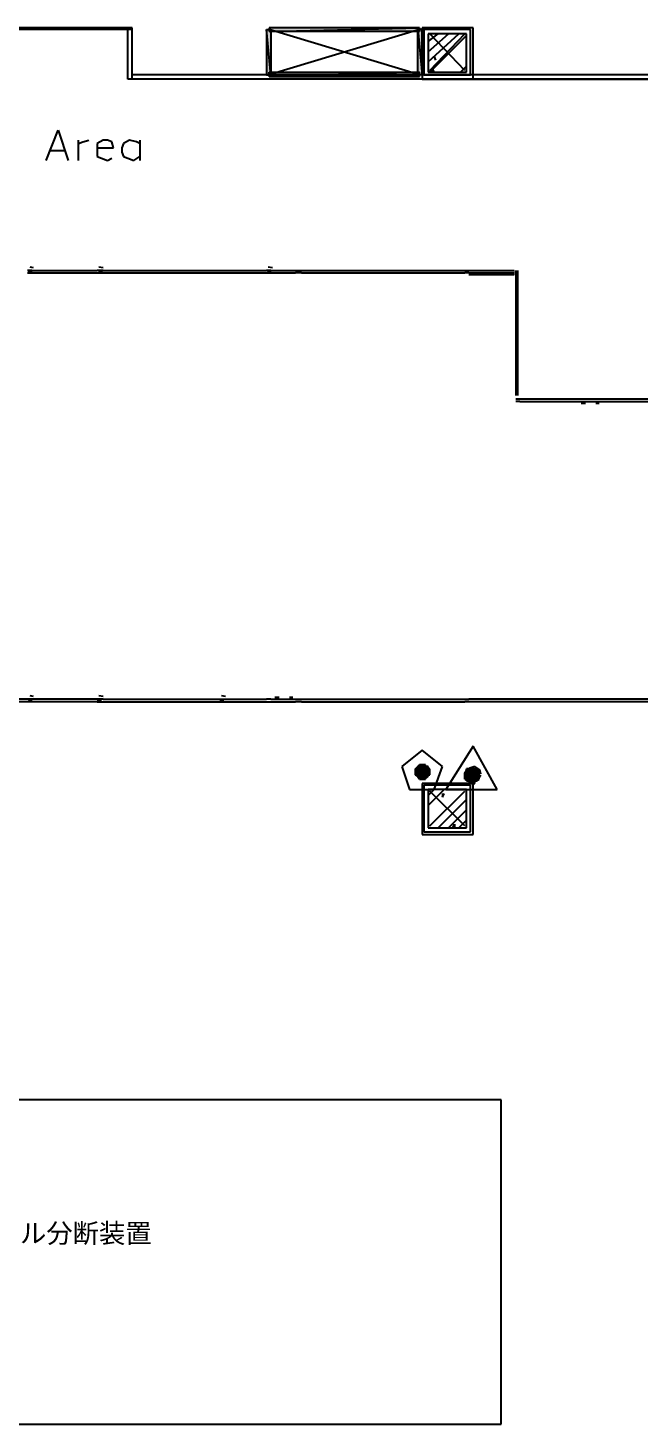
# Model space of a CAD drawing. Header units: millimetres. Extents: x 5 to 415, y 48 to 251.
# Drawn here: x 346.15 to 358.83, y 183.99 to 212.94 of the extents above; entities that cross this region are included whole.
import ezdxf

# ---------------------------------------------------------------- set-up
doc = ezdxf.new("R2010")
doc.units = ezdxf.units.MM
for name, color, linetype in [('H', 7, 'Continuous'), ('P', 7, 'Continuous'), ('T', 7, 'Continuous')]:
    doc.layers.add(name, color=color, linetype=linetype)

msp = doc.modelspace()

# ---------------------------------------------------------------- hatches: boundary and pattern name
at = {"layer": 'H', "linetype": 'Continuous'}
for points in [[(351.12, 211.967), (351.12, 212.901), (351.19, 212.901), (351.19, 211.967), (351.12, 211.967)], [(351.155, 212.848), (351.155, 212.937), (354.295, 212.937), (354.295, 212.848), (351.155, 212.848)], [(354.242, 211.967), (354.242, 212.901), (354.33, 212.901), (354.33, 211.967), (354.242, 211.967)], [(351.155, 211.914), (351.155, 212.002), (354.295, 212.002), (354.295, 211.914), (351.155, 211.914)], [(354.207, 197.573), (354.242, 197.608), (354.453, 197.608), (354.453, 197.573), (354.207, 197.573)], [(354.207, 197.538), (354.207, 197.573), (354.506, 197.573), (354.506, 197.538), (354.207, 197.538)], [(354.207, 197.485), (354.207, 197.538), (354.506, 197.538), (354.506, 197.485), (354.207, 197.485)], [(354.207, 197.45), (354.207, 197.485), (354.506, 197.485), (354.506, 197.45), (354.207, 197.45)], [(354.242, 197.397), (354.207, 197.45), (354.453, 197.45), (354.453, 197.397), (354.242, 197.397)], [(354.242, 197.608), (354.295, 197.661), (354.418, 197.661), (354.418, 197.608), (354.242, 197.608)], [(355.212, 197.485), (355.265, 197.538), (355.512, 197.538), (355.512, 197.485), (355.212, 197.485)], [(355.212, 197.45), (355.212, 197.485), (355.512, 197.485), (355.512, 197.45), (355.212, 197.45)], [(355.212, 197.397), (355.212, 197.45), (355.512, 197.45), (355.512, 197.397), (355.212, 197.397)], [(355.265, 197.538), (355.265, 197.573), (355.477, 197.573), (355.477, 197.538), (355.265, 197.538)], [(354.295, 197.362), (354.242, 197.397), (354.418, 197.397), (354.418, 197.362), (354.295, 197.362)], [(355.212, 197.362), (355.212, 197.397), (355.512, 197.397), (355.512, 197.362), (355.212, 197.362)], [(355.265, 197.309), (355.265, 197.362), (355.512, 197.362), (355.477, 197.309), (355.265, 197.309)], [(355.353, 197.273), (355.3, 197.309), (355.424, 197.309), (355.424, 197.273), (355.353, 197.273)]]:
    msp.add_hatch(color=256, dxfattribs=at).paths.add_polyline_path(points)

# ---------------------------------------------------------------- linework, layer by layer
at = {"layer": 'P'}
for points in [[(348.315, 212.937), (341.154, 212.937)], [(348.315, 212.901), (341.154, 212.901)], [(348.227, 211.878), (348.227, 212.937)], [(348.315, 211.878), (348.315, 212.937)], [(348.315, 211.878), (348.315, 212.901)], [(351.19, 211.967), (351.102, 212.901)], [(351.102, 212.901), (351.102, 211.967)], [(351.19, 211.967), (351.102, 212.901)], [(351.102, 212.901), (351.19, 212.901)], [(351.155, 212.937), (351.155, 212.866)], [(351.155, 212.866), (354.277, 212.937)], [(354.277, 212.937), (351.155, 212.937)], [(351.155, 212.866), (354.277, 212.937)], [(354.277, 211.967), (351.155, 212.901)], [(354.277, 212.901), (351.155, 211.967)], [(354.277, 212.866), (351.155, 212.866)], [(351.19, 212.901), (351.19, 211.967)], [(354.33, 212.901), (354.242, 212.901)], [(354.242, 212.901), (354.33, 211.967)], [(354.242, 212.901), (354.33, 211.967)], [(354.242, 211.967), (354.242, 212.901)], [(354.277, 212.937), (354.277, 212.866)], [(354.33, 212.937), (354.33, 211.878)], [(355.388, 212.937), (354.33, 212.937)], [(354.33, 212.901), (354.33, 211.878)], [(354.33, 211.967), (354.33, 212.901)], [(354.365, 211.967), (354.365, 212.937)], [(354.365, 212.901), (354.365, 211.967)], [(355.335, 212.901), (354.365, 212.901)], [(354.453, 212.654), (354.665, 212.813)], [(354.453, 212.443), (354.877, 212.813)], [(354.453, 212.231), (355.088, 212.813)], [(355.247, 212.813), (354.453, 212.813)], [(354.453, 212.813), (354.453, 212.019)], [(355.212, 212.055), (354.489, 212.813)], [(354.489, 212.055), (355.212, 212.813)], [(354.489, 212.019), (355.247, 212.778)], [(355.247, 212.019), (355.247, 212.813)], [(355.335, 211.967), (355.335, 212.901)], [(355.388, 211.878), (355.388, 212.937)], [(354.612, 212.266), (354.577, 212.355)], [(367.489, 211.967), (348.315, 211.967)], [(351.102, 211.967), (351.19, 211.967)], [(354.277, 212.019), (351.155, 211.931)], [(354.277, 212.019), (351.155, 211.931)], [(351.155, 211.931), (351.155, 212.019)], [(351.155, 212.019), (354.277, 212.019)], [(351.155, 211.931), (354.277, 211.931)], [(354.33, 211.967), (354.242, 211.967)], [(354.277, 211.931), (354.277, 212.019)], [(362.832, 211.967), (354.365, 211.967)], [(354.365, 211.967), (355.335, 211.967)], [(354.453, 212.019), (355.247, 212.019)], [(354.577, 212.055), (354.489, 212.019)], [(355.124, 212.019), (355.247, 212.143)], [(367.489, 211.878), (348.227, 211.878)], [(354.33, 211.878), (362.832, 211.878)], [(354.33, 211.878), (355.388, 211.878)], [(346.534, 210.185), (346.781, 210.82)], [(346.781, 210.82), (346.992, 210.185)], [(347.204, 210.185), (347.204, 210.608)], [(347.204, 210.538), (347.292, 210.573)], [(347.204, 210.45), (347.204, 210.538)], [(347.292, 210.573), (347.416, 210.608)], [(347.715, 210.608), (347.592, 210.538)], [(347.592, 210.538), (347.592, 210.45)], [(347.592, 210.45), (347.927, 210.45)], [(347.592, 210.45), (347.592, 210.361)], [(347.804, 210.608), (347.715, 210.608)], [(347.892, 210.573), (347.804, 210.608)], [(347.927, 210.45), (347.892, 210.573)], [(348.139, 210.538), (348.103, 210.45)], [(348.103, 210.45), (348.103, 210.361)], [(348.262, 210.608), (348.139, 210.538)], [(348.403, 210.573), (348.262, 210.608)], [(348.474, 210.538), (348.403, 210.573)], [(348.474, 210.608), (348.474, 210.185)], [(346.622, 210.397), (346.922, 210.397)], [(347.592, 210.361), (347.592, 210.273)], [(347.592, 210.273), (347.68, 210.238)], [(347.68, 210.238), (347.804, 210.185)], [(347.804, 210.185), (347.892, 210.238)], [(348.103, 210.361), (348.139, 210.273)], [(348.139, 210.273), (348.227, 210.238)], [(348.227, 210.238), (348.35, 210.185)], [(348.35, 210.185), (348.474, 210.273)], [(346.234, 207.91), (346.146, 207.91)], [(346.146, 207.857), (346.234, 207.857)], [(346.163, 207.892), (346.234, 207.874)], [(346.269, 207.963), (346.198, 207.98)], [(346.234, 207.91), (347.592, 207.91)], [(346.234, 207.857), (347.592, 207.857)], [(347.715, 207.91), (347.592, 207.91)], [(347.592, 207.857), (347.715, 207.857)], [(347.715, 207.963), (347.627, 207.98)], [(347.627, 207.874), (347.698, 207.892)], [(347.715, 207.91), (351.102, 207.91)], [(347.715, 207.857), (351.102, 207.857)], [(351.19, 207.91), (351.102, 207.91)], [(351.102, 207.857), (351.19, 207.857)], [(351.12, 207.892), (351.19, 207.874)], [(351.226, 207.963), (351.137, 207.98)], [(351.19, 207.91), (351.702, 207.91)], [(351.19, 207.857), (351.702, 207.857)], [(351.702, 207.91), (351.825, 207.91)], [(351.825, 207.857), (351.702, 207.857)], [(351.825, 207.91), (355.212, 207.91)], [(351.825, 207.857), (355.212, 207.857)], [(355.212, 207.91), (355.3, 207.91)], [(355.3, 207.857), (355.212, 207.857)], [(355.3, 207.91), (356.235, 207.91)], [(355.3, 207.857), (356.235, 207.857)], [(356.27, 207.821), (356.27, 207.91)], [(356.306, 207.91), (356.306, 207.821)], [(356.235, 207.821), (355.3, 207.821)], [(356.27, 207.821), (356.27, 205.317)], [(356.306, 207.821), (356.306, 205.317)], [(356.27, 205.246), (356.358, 205.246)], [(356.358, 205.246), (359.145, 205.246)], [(356.358, 205.193), (356.27, 205.193)], [(356.358, 205.193), (359.145, 205.193)], [(357.628, 205.193), (357.717, 205.193)], [(357.628, 205.158), (357.717, 205.158)], [(357.928, 205.193), (357.999, 205.193)], [(357.928, 205.158), (357.999, 205.158)], [(347.592, 199.02), (344.805, 199.02)], [(347.592, 198.967), (344.805, 198.967)], [(346.163, 199.002), (346.234, 198.984)], [(346.269, 199.073), (346.198, 199.09)], [(347.715, 199.02), (347.592, 199.02)], [(347.592, 199.002), (347.68, 198.984)], [(347.592, 198.967), (347.715, 198.967)], [(347.715, 199.073), (347.627, 199.09)], [(347.715, 199.02), (351.102, 199.02)], [(347.715, 198.967), (351.102, 198.967)], [(350.132, 199.002), (350.22, 198.984)], [(350.255, 199.073), (350.167, 199.09)], [(351.19, 199.02), (351.102, 199.02)], [(351.102, 198.967), (351.19, 198.967)], [(351.19, 199.02), (351.702, 199.02)], [(351.19, 198.967), (351.702, 198.967)], [(351.367, 199.055), (351.278, 199.055)], [(351.367, 199.02), (351.278, 199.02)], [(351.649, 199.055), (351.578, 199.055)], [(351.649, 199.02), (351.578, 199.02)], [(351.702, 199.02), (351.825, 199.02)], [(351.825, 198.967), (351.702, 198.967)], [(351.825, 199.02), (355.212, 199.02)], [(351.825, 198.967), (355.212, 198.967)], [(355.212, 199.02), (355.3, 199.02)], [(355.3, 198.967), (355.212, 198.967)], [(359.198, 199.02), (355.3, 199.02)], [(359.198, 198.967), (355.3, 198.967)], [(355.388, 198.049), (354.824, 197.15)], [(355.882, 197.15), (355.388, 198.049)], [(354.33, 197.961), (353.907, 197.626)], [(354.753, 197.626), (354.33, 197.961)], [(353.907, 197.626), (354.065, 197.15)], [(354.259, 197.644), (354.189, 197.538)], [(354.189, 197.573), (354.242, 197.626)], [(354.453, 197.573), (354.189, 197.573)], [(354.489, 197.573), (354.189, 197.573)], [(354.189, 197.573), (354.489, 197.573)], [(354.489, 197.573), (354.189, 197.573)], [(354.189, 197.573), (354.453, 197.573)], [(354.489, 197.573), (354.189, 197.573)], [(354.189, 197.573), (354.489, 197.538)], [(354.189, 197.573), (354.489, 197.538)], [(354.189, 197.538), (354.189, 197.573)], [(354.189, 197.538), (354.224, 197.432)], [(354.489, 197.538), (354.189, 197.538)], [(354.489, 197.538), (354.189, 197.538)], [(354.189, 197.538), (354.489, 197.485)], [(354.189, 197.538), (354.489, 197.485)], [(354.189, 197.485), (354.189, 197.538)], [(354.489, 197.485), (354.189, 197.485)], [(354.489, 197.485), (354.189, 197.485)], [(354.189, 197.485), (354.489, 197.485)], [(354.189, 197.485), (354.489, 197.485)], [(354.489, 197.485), (354.189, 197.485)], [(354.489, 197.485), (354.189, 197.485)], [(354.189, 197.485), (354.489, 197.45)], [(354.189, 197.485), (354.489, 197.45)], [(354.189, 197.45), (354.189, 197.485)], [(354.489, 197.45), (354.189, 197.45)], [(354.453, 197.45), (354.189, 197.45)], [(354.189, 197.45), (354.453, 197.45)], [(354.453, 197.45), (354.189, 197.45)], [(354.189, 197.45), (354.489, 197.45)], [(354.453, 197.45), (354.189, 197.45)], [(354.189, 197.45), (354.453, 197.414)], [(354.189, 197.45), (354.453, 197.414)], [(354.242, 197.414), (354.189, 197.45)], [(354.224, 197.432), (354.312, 197.362)], [(354.242, 197.626), (354.277, 197.661)], [(354.401, 197.626), (354.242, 197.626)], [(354.453, 197.626), (354.242, 197.626)], [(354.242, 197.626), (354.453, 197.626)], [(354.453, 197.626), (354.242, 197.626)], [(354.242, 197.626), (354.401, 197.626)], [(354.453, 197.626), (354.242, 197.626)], [(354.242, 197.626), (354.453, 197.573)], [(354.242, 197.626), (354.453, 197.573)], [(354.453, 197.414), (354.242, 197.414)], [(354.401, 197.414), (354.242, 197.414)], [(354.242, 197.414), (354.401, 197.414)], [(354.401, 197.414), (354.242, 197.414)], [(354.242, 197.414), (354.453, 197.414)], [(354.401, 197.414), (354.242, 197.414)], [(354.242, 197.414), (354.401, 197.362)], [(354.242, 197.414), (354.401, 197.362)], [(354.277, 197.362), (354.242, 197.414)], [(354.365, 197.661), (354.259, 197.644)], [(354.33, 197.661), (354.277, 197.661)], [(354.277, 197.661), (354.33, 197.661)], [(354.401, 197.661), (354.277, 197.661)], [(354.277, 197.661), (354.401, 197.661)], [(354.401, 197.661), (354.277, 197.661)], [(354.277, 197.661), (354.365, 197.661)], [(354.401, 197.661), (354.277, 197.661)], [(354.277, 197.661), (354.401, 197.626)], [(354.277, 197.661), (354.401, 197.626)], [(354.471, 197.591), (354.365, 197.661)], [(354.365, 197.661), (354.365, 197.661)], [(354.365, 197.661), (354.365, 197.661)], [(354.365, 197.661), (354.401, 197.661)], [(354.401, 197.626), (354.401, 197.661)], [(354.401, 197.626), (354.453, 197.626)], [(354.453, 197.414), (354.401, 197.414)], [(354.401, 197.362), (354.401, 197.414)], [(354.418, 197.397), (354.489, 197.485)], [(354.453, 197.573), (354.453, 197.626)], [(354.453, 197.573), (354.489, 197.573)], [(354.489, 197.45), (354.453, 197.45)], [(354.453, 197.414), (354.453, 197.45)], [(354.489, 197.52), (354.471, 197.591)], [(354.489, 197.538), (354.489, 197.573)], [(354.489, 197.485), (354.489, 197.538)], [(354.489, 197.485), (354.489, 197.485)], [(354.489, 197.485), (354.489, 197.485)], [(354.489, 197.45), (354.489, 197.485)], [(354.577, 197.15), (354.753, 197.626)], [(355.212, 197.485), (355.247, 197.538)], [(355.512, 197.485), (355.212, 197.485)], [(355.512, 197.485), (355.212, 197.485)], [(355.212, 197.485), (355.512, 197.45)], [(355.212, 197.485), (355.512, 197.45)], [(355.212, 197.45), (355.212, 197.485)], [(355.512, 197.45), (355.212, 197.45)], [(355.512, 197.45), (355.212, 197.45)], [(355.212, 197.45), (355.512, 197.45)], [(355.212, 197.45), (355.512, 197.45)], [(355.512, 197.45), (355.212, 197.45)], [(355.512, 197.45), (355.212, 197.45)], [(355.212, 197.45), (355.512, 197.414)], [(355.212, 197.45), (355.512, 197.414)], [(355.212, 197.414), (355.212, 197.45)], [(355.512, 197.414), (355.212, 197.414)], [(355.512, 197.414), (355.212, 197.414)], [(355.212, 197.414), (355.512, 197.362)], [(355.212, 197.414), (355.512, 197.362)], [(355.212, 197.362), (355.212, 197.414)], [(355.318, 197.591), (355.247, 197.503)], [(355.459, 197.573), (355.247, 197.573)], [(355.247, 197.573), (355.3, 197.573)], [(355.459, 197.573), (355.247, 197.573)], [(355.247, 197.573), (355.459, 197.538)], [(355.247, 197.573), (355.459, 197.538)], [(355.247, 197.538), (355.247, 197.573)], [(355.459, 197.538), (355.247, 197.538)], [(355.512, 197.538), (355.247, 197.538)], [(355.247, 197.538), (355.512, 197.538)], [(355.512, 197.538), (355.247, 197.538)], [(355.247, 197.538), (355.459, 197.538)], [(355.512, 197.538), (355.247, 197.538)], [(355.247, 197.538), (355.512, 197.485)], [(355.247, 197.538), (355.512, 197.485)], [(355.247, 197.503), (355.283, 197.397)], [(355.424, 197.573), (355.3, 197.573)], [(355.3, 197.573), (355.335, 197.573)], [(355.424, 197.573), (355.3, 197.573)], [(355.3, 197.573), (355.459, 197.573)], [(355.3, 197.573), (355.459, 197.573)], [(355.424, 197.626), (355.318, 197.591)], [(355.424, 197.573), (355.335, 197.573)], [(355.335, 197.573), (355.424, 197.573)], [(355.424, 197.573), (355.335, 197.573)], [(355.335, 197.573), (355.388, 197.573)], [(355.424, 197.573), (355.335, 197.573)], [(355.335, 197.573), (355.424, 197.573)], [(355.335, 197.573), (355.424, 197.573)], [(355.388, 197.573), (355.424, 197.573)], [(355.529, 197.556), (355.424, 197.626)], [(355.424, 197.573), (355.424, 197.573)], [(355.459, 197.573), (355.424, 197.573)], [(355.459, 197.538), (355.459, 197.573)], [(355.459, 197.538), (355.512, 197.538)], [(355.477, 197.344), (355.547, 197.45)], [(355.512, 197.485), (355.512, 197.538)], [(355.512, 197.45), (355.512, 197.485)], [(355.512, 197.45), (355.512, 197.45)], [(355.512, 197.45), (355.512, 197.45)], [(355.512, 197.414), (355.512, 197.45)], [(355.512, 197.362), (355.512, 197.414)], [(355.547, 197.467), (355.529, 197.556)], [(354.065, 197.15), (354.577, 197.15)], [(354.401, 197.362), (354.277, 197.362)], [(354.365, 197.362), (354.277, 197.362)], [(354.277, 197.362), (354.365, 197.362)], [(354.365, 197.362), (354.277, 197.362)], [(354.277, 197.362), (354.401, 197.362)], [(354.365, 197.362), (354.277, 197.362)], [(354.277, 197.362), (354.365, 197.362)], [(354.277, 197.362), (354.365, 197.362)], [(354.33, 197.362), (354.277, 197.362)], [(354.312, 197.362), (354.418, 197.397)], [(354.365, 197.362), (354.33, 197.362)], [(354.33, 197.273), (354.33, 196.215)], [(355.388, 197.273), (354.33, 197.273)], [(354.401, 197.362), (354.365, 197.362)], [(354.365, 197.362), (354.365, 197.362)], [(354.365, 197.238), (354.365, 196.268)], [(355.335, 197.238), (354.365, 197.238)], [(354.453, 197.026), (354.577, 197.15)], [(354.453, 196.815), (354.789, 197.15)], [(355.247, 197.15), (354.453, 197.15)], [(354.453, 197.15), (354.453, 196.356)], [(354.824, 197.15), (355.882, 197.15)], [(355.512, 197.362), (355.212, 197.362)], [(355.512, 197.362), (355.212, 197.362)], [(355.212, 197.362), (355.247, 197.362)], [(355.212, 197.362), (355.512, 197.362)], [(355.512, 197.362), (355.212, 197.362)], [(355.247, 197.362), (355.512, 197.362)], [(355.512, 197.362), (355.247, 197.362)], [(355.247, 197.362), (355.459, 197.326)], [(355.247, 197.362), (355.459, 197.326)], [(355.247, 197.326), (355.247, 197.362)], [(355.459, 197.326), (355.247, 197.326)], [(355.459, 197.326), (355.247, 197.326)], [(355.247, 197.326), (355.459, 197.326)], [(355.247, 197.326), (355.459, 197.326)], [(355.459, 197.326), (355.247, 197.326)], [(355.459, 197.326), (355.247, 197.326)], [(355.247, 197.326), (355.424, 197.326)], [(355.247, 197.326), (355.424, 197.326)], [(355.3, 197.326), (355.247, 197.326)], [(355.247, 196.356), (355.247, 197.15)], [(355.283, 197.397), (355.371, 197.326)], [(355.424, 197.326), (355.3, 197.326)], [(355.424, 197.326), (355.3, 197.326)], [(355.3, 197.326), (355.424, 197.273)], [(355.3, 197.326), (355.424, 197.273)], [(355.335, 197.273), (355.3, 197.326)], [(355.424, 197.273), (355.335, 197.273)], [(355.388, 197.273), (355.335, 197.273)], [(355.335, 197.273), (355.388, 197.273)], [(355.335, 196.268), (355.335, 197.238)], [(355.371, 197.326), (355.477, 197.344)], [(355.388, 196.215), (355.388, 197.273)], [(355.388, 197.273), (355.424, 197.273)], [(355.424, 197.273), (355.388, 197.273)], [(355.424, 197.326), (355.459, 197.326)], [(355.424, 197.273), (355.424, 197.326)], [(355.459, 197.326), (355.512, 197.362)], [(355.459, 197.326), (355.459, 197.326)], [(355.459, 197.326), (355.459, 197.326)], [(355.512, 197.362), (355.512, 197.362)], [(355.212, 196.391), (354.489, 197.115)], [(354.489, 196.391), (355.212, 197.115)], [(354.665, 196.356), (355.247, 196.938)], [(354.753, 197.062), (354.753, 196.991)], [(354.753, 196.991), (354.789, 197.062)], [(354.877, 196.356), (355.247, 196.727)], [(354.365, 196.268), (355.335, 196.268)], [(354.453, 196.356), (355.247, 196.356)], [(354.965, 196.356), (355, 196.427)], [(355, 196.427), (355, 196.356)], [(355.088, 196.356), (355.247, 196.515)], [(354.33, 196.215), (355.388, 196.215)], [(355.97, 190.712), (336.197, 190.712)], [(355.97, 183.991), (355.97, 190.712)], [(342.388, 183.991), (355.97, 183.991)]]:
    msp.add_lwpolyline(points, dxfattribs=at)

# ---------------------------------------------------------------- texts
at = {"layer": 'T', "insert": (344.9, 187.7), "char_height": 0.4, "attachment_point": 7}
msp.add_mtext('{\\fArial|b0|i0|c0|p18;パネル分断装置}', dxfattribs=at)

doc.saveas('drawing.dxf')
